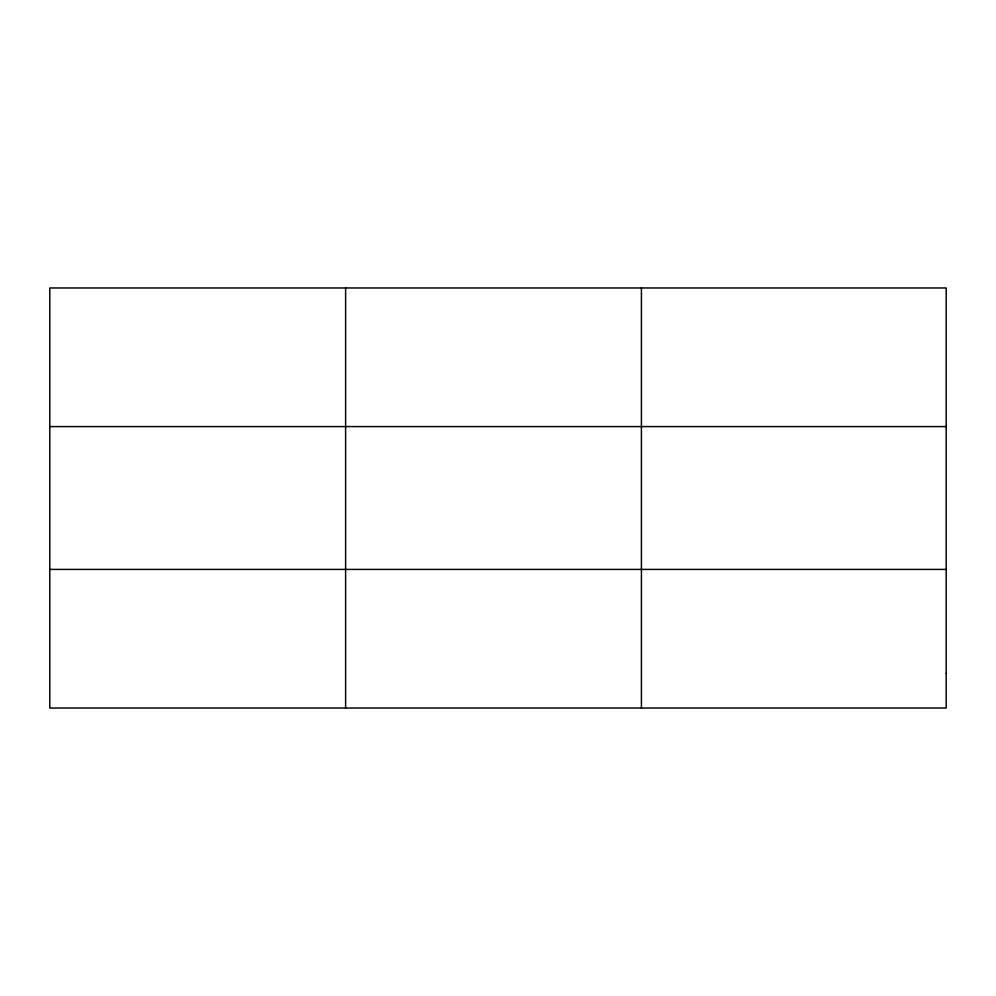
<?xml version="1.0" encoding="UTF-8"?>
<svg xmlns="http://www.w3.org/2000/svg" width="996" height="996" viewBox="0 0 996 996"><rect width="100%" height="100%" fill="white"/><g stroke="black" fill="none" stroke-linecap="round" stroke-linejoin="round"><path stroke-width="1.49" d="M345.612 708.032L345.612 287.969M641.424 708.032L641.424 287.969M49.8 426.587L946.2 426.587M49.8 569.413L946.2 569.413M946.2 673.371L946.2 708.032L49.8 708.032L49.8 287.969L946.2 287.969L946.2 673.371"/></g></svg>
